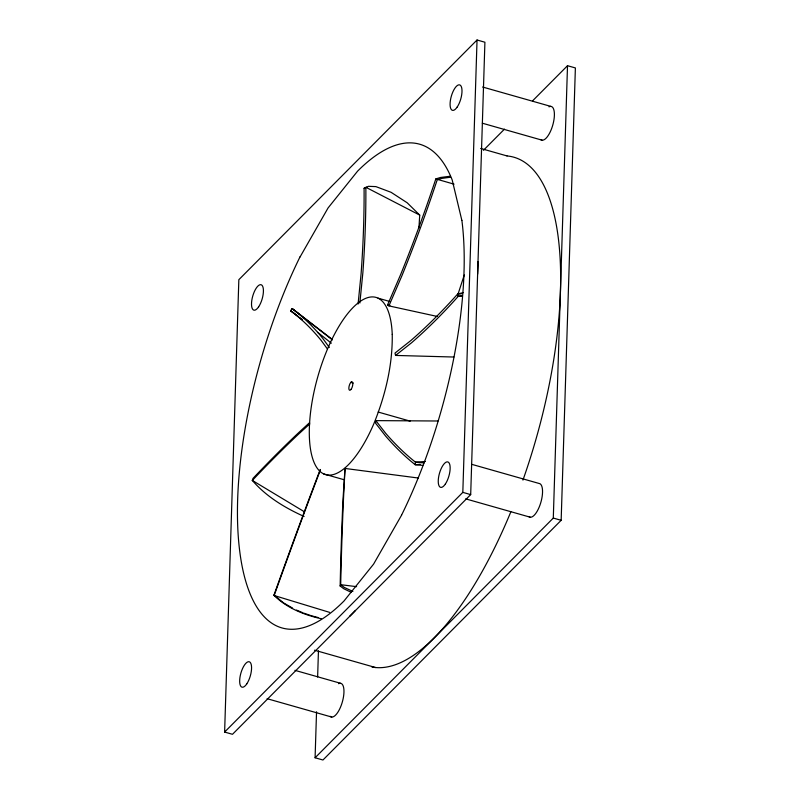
<?xml version="1.0" encoding="UTF-8"?>
<svg xmlns="http://www.w3.org/2000/svg" width="800" height="800" viewBox="0 0 800 800"><rect width="100%" height="100%" fill="white"/><g stroke="black" fill="none" stroke-linecap="round" stroke-linejoin="round"><path stroke-width="1.2" d="M224.62 732.06L238.84 279.7L477.04 40L484.91 42.23L470.69 494.6L232.49 734.3L224.62 732.06L462.82 492.37L477.04 40M532.48 100.95L567.51 65.7L575.38 67.94L561.16 520.3L322.96 760L315.09 757.77L316.54 711.78M317.63 676.99L318.45 650.89M315.09 757.77L553.3 518.07L567.51 65.7M418.24 478.02L345.02 468.45L343.47 499.26A957.14 153.41 -82.6 0 0 340.7 584.69M437.97 421L375.82 420.62L375.56 423.17L385.49 435.92A957.14 300.03 -89.7 0 0 415.23 464.72L422.77 465.41M358.09 304.03L361.1 273.63A957.14 534.96 -64.1 0 0 364.09 188.27L368.42 186.32L375.89 186.61L391.07 192.3L407.17 202.77L419.73 215.1A994.31 555.73 -64.1 0 0 418.95 227.94M359.86 303.04L362.87 272.64A957.14 534.96 -64.1 0 0 365.86 187.28L419.73 215.1M457.79 294.87L460.46 286.67A957.14 569.82 -77.7 0 1 464.31 274.99M304.1 516.48C284.9 507.84 266.18 496.54 252.32 480.43L253 478.41A994.31 224.24 -61.4 0 1 299.42 431.95L309.6 422.64M320.21 469.48L308.92 499.36A994.31 123.15 -71.3 0 0 274.01 594.95L274.16 595.51C286.88 608.05 304.18 614.94 321.37 618.77M320.36 470.04L309.07 499.91A994.31 123.15 -71.3 0 0 274.16 595.51L329.63 612.38M345.02 468.45L342.93 500.6A957.14 153.41 -82.6 0 0 340.16 586.02L343.7 588.71L351.36 592.4M340.15 586.02L340.69 584.69L356.59 586.66M437.27 316.45L388.92 305.89L387.54 304.99L400.69 274.45A994.31 591.95 -77.7 0 0 435.82 178.92L440.51 177.48L450.34 176.23M388.92 305.89L402.08 275.36A994.31 591.95 -77.7 0 0 437.21 179.82L441.89 178.38L450.58 177.21M300.11 256.87L328.07 207.95L357.58 171.16A251.67 93.69 -74.1 0 1 452.2 179.98L461.87 220.44M401.56 515.19L373.59 564.12L344.08 600.91A251.37 93.58 -74.1 0 1 239.78 551.65A251.37 93.58 -74.1 0 1 300.06 256.77M483.44 150.3L504.46 129.15M309.81 423.86L298.74 433.97A994.31 224.24 -61.4 0 0 252.32 480.44M463.21 292.62L457.67 294A994.31 490.86 -88.4 0 1 411.02 340.4L395 353.07L395.55 355.43L411.57 342.77A994.31 490.86 -88.4 0 0 458.21 296.36L461.54 295.54M364.1 188.26L366.65 187.31M425.35 461.48L415.49 462.18A957.14 300.03 -89.7 0 1 385.74 433.37L375.82 420.62M420.16 464.38L415.23 464.73L415.49 462.18L424.1 462.93M461.35 293.84L457.67 294L458.21 296.37L461.9 296.2M395.55 355.43L453.89 357.03M387.54 304.99L389.95 305.52M454.06 184.16L435.83 178.92M311.46 615.78L318.01 617.52M482.61 87.02L550.85 106.41M482.32 123.2L542.18 140.2M480.67 148.45L507.01 155.93M378.02 298.15L389.89 301.52M352.92 382.82L350.95 382.26A4.41 3.39 44.8 0 1 352.9 383.33M378.14 412.04L410.19 421.14M471.96 464.39L539 483.44A17.48 6.51 -74.1 0 1 540.62 503.16A17.48 6.51 -74.1 0 1 528.78 516.5M462.82 492.37L470.69 494.6M553.3 518.07L561.16 520.3M465.68 498.87L530.33 517.23M323.64 473.92L343.81 479.65M314.54 650.19L375.6 667.54M294.93 670.34L340.43 683.26M267.11 698.69L331.75 717.06M303.85 613.18L310.38 615.41M352.87 591.44L344.24 587.38L340.69 584.69M296.49 610.08L302.79 612.73M292.56 608.09L283.46 602.84L274.01 594.95M252.32 480.43L304.48 511.84M297.68 315.99L290.62 310.75L292.1 308.55L332.09 339.26M300.48 318.11L302.34 319.52M332.41 339.92L292.1 308.55A994.31 403.42 -58 0 1 322.78 338.41L329.34 347.47M302.42 319.93L290.62 310.75A994.31 403.42 -58 0 1 321.3 340.61L327.35 348.88M317.67 332.34L331.33 343.18M371.95 667.01A264.71 98.55 -74.1 0 0 434.2 637.84A264.71 98.55 -74.1 0 0 510.84 511.82M349.6 616.35A264.71 98.55 -74.1 0 0 351.59 614.37A264.71 98.55 -74.1 0 0 355.46 610.37M477.62 274.18A264.71 98.55 -74.1 0 0 477.84 268.38A264.71 98.55 -74.1 0 0 477.99 261.75M522.95 480.09A264.71 98.55 -74.1 0 0 560.44 291.84A264.71 98.55 -74.1 0 0 507.01 155.94M461.89 220.42A251.23 93.53 -74.1 0 1 401.55 515.17M549 106.82A17.48 6.51 -74.1 0 1 553.09 123.93A17.48 6.51 -74.1 0 1 540.63 139.47M338.58 683.68A17.48 6.51 -74.1 0 1 342.66 700.78A17.48 6.51 -74.1 0 1 330.2 716.32M392.24 334.42C392.69 364.91 385.44 395.01 374.09 423.16A92.15 34.31 -74.1 0 1 312.93 459.39A92.15 34.31 -74.1 0 1 340.74 323.42A92.15 34.31 -74.1 0 1 392.24 334.42M258.66 306.8A13.22 4.92 -74.1 0 0 261.92 285.21A13.22 4.92 -74.1 0 0 251.82 300.28A13.22 4.92 -74.1 0 0 258.66 306.8M457.24 106.97A13.22 4.92 -74.1 0 0 460.5 85.38A13.22 4.92 -74.1 0 0 450.39 100.46A13.22 4.92 -74.1 0 0 457.24 106.97M246.81 683.83A13.22 4.92 -74.1 0 0 250.07 662.24A13.22 4.92 -74.1 0 0 239.97 677.31A13.22 4.92 -74.1 0 0 246.81 683.83M445.39 484A13.22 4.92 -74.1 0 0 448.65 462.41A13.22 4.92 -74.1 0 0 438.55 477.49A13.22 4.92 -74.1 0 0 445.39 484M351.23 389.15A4.41 1.64 -74.1 0 0 352.32 381.96A4.41 1.64 -74.1 0 0 348.95 386.98A4.41 1.64 -74.1 0 0 351.23 389.15"/></g></svg>
